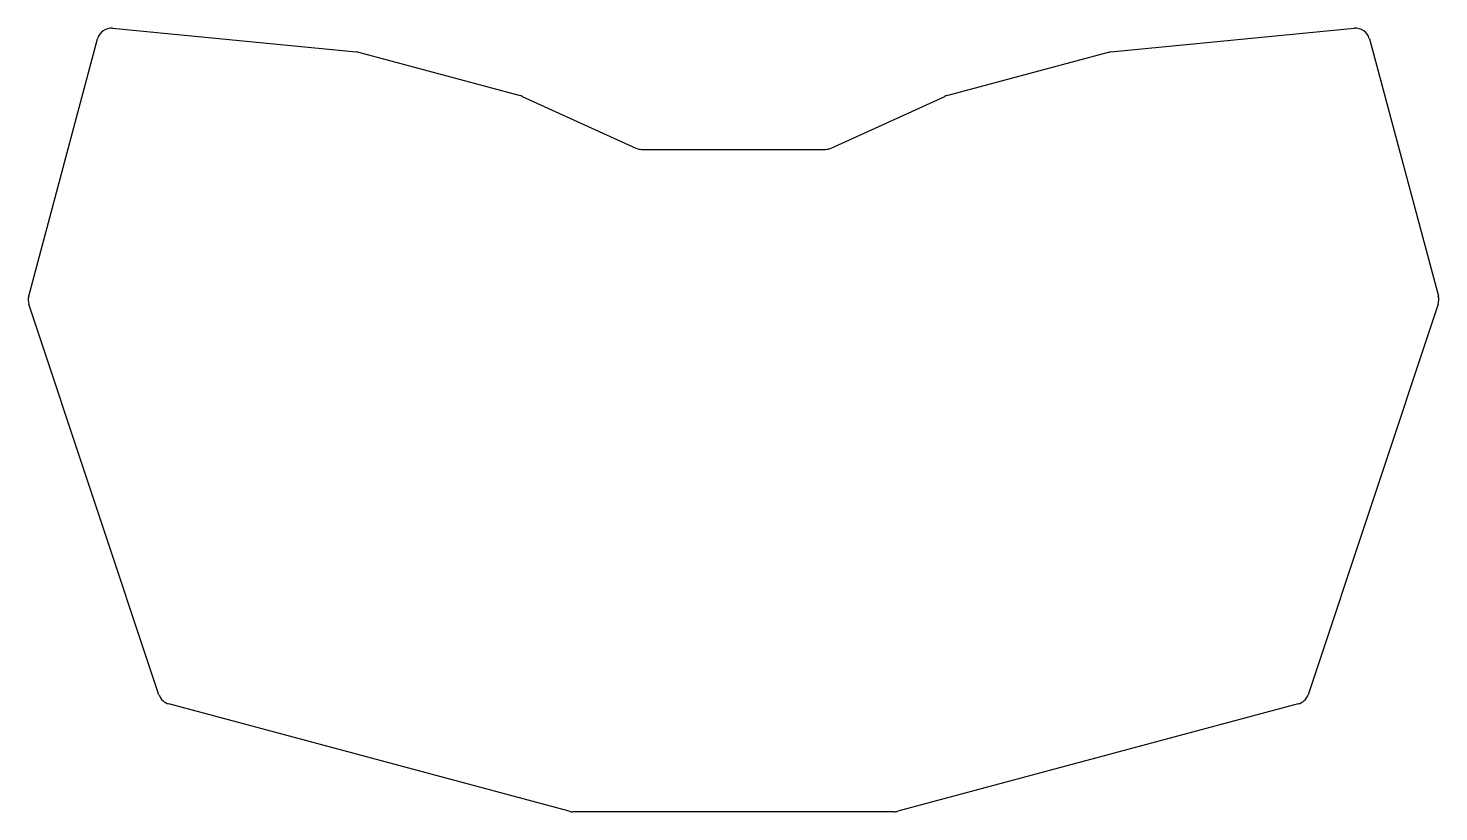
# Model space of a CAD drawing. Header units: millimetres. Extents: x 56 to 256, y -203 to -92.
import ezdxf

# ---------------------------------------------------------------- set-up
doc = ezdxf.new("R2010")
doc.units = ezdxf.units.MM

msp = doc.modelspace()

# ---------------------------------------------------------------- linework, layer by layer
for p, q in [((56.3, -129.9), (66.06, -93.48)), ((68.18, -92), (102.66, -95.35)), ((209.44, -95.35), (243.91, -92)), ((246.04, -93.48), (255.8, -129.9)), ((102.98, -95.4), (125.84, -101.53)), ((186.25, -101.53), (209.11, -95.4)), ((126.16, -101.64), (142.22, -108.95)), ((169.87, -108.95), (185.94, -101.64)), ((143.05, -109.13), (169.05, -109.13)), ((74.74, -186.29), (56.33, -131.05)), ((255.76, -131.05), (237.36, -186.29)), ((132.78, -202.78), (76.12, -187.59)), ((235.98, -187.59), (179.32, -202.78)), ((178.8, -202.84), (133.3, -202.84))]:
    msp.add_line(p, q)
for centre, start, end in [((67.99, -93.99), 84.4623, 165), ((244.1, -93.99), 15, 95.5377), ((102.46, -97.34), 75, 84.4623), ((209.63, -97.34), 95.5377, 105), ((125.33, -103.46), 65.5377, 75), ((186.77, -103.46), 105, 114.4623), ((143.05, -107.13), 245.5377, 270), ((169.05, -107.13), 270, 294.4623), ((58.23, -130.41), 165, 198.4248), ((253.86, -130.41), 341.5752, 15), ((76.64, -185.66), 198.4248, 255), ((235.46, -185.66), 285, 341.5752), ((133.3, -200.84), 255, 270), ((178.8, -200.84), 270, 285)]:
    msp.add_arc(centre, 2, start, end)

doc.saveas('drawing.dxf')
